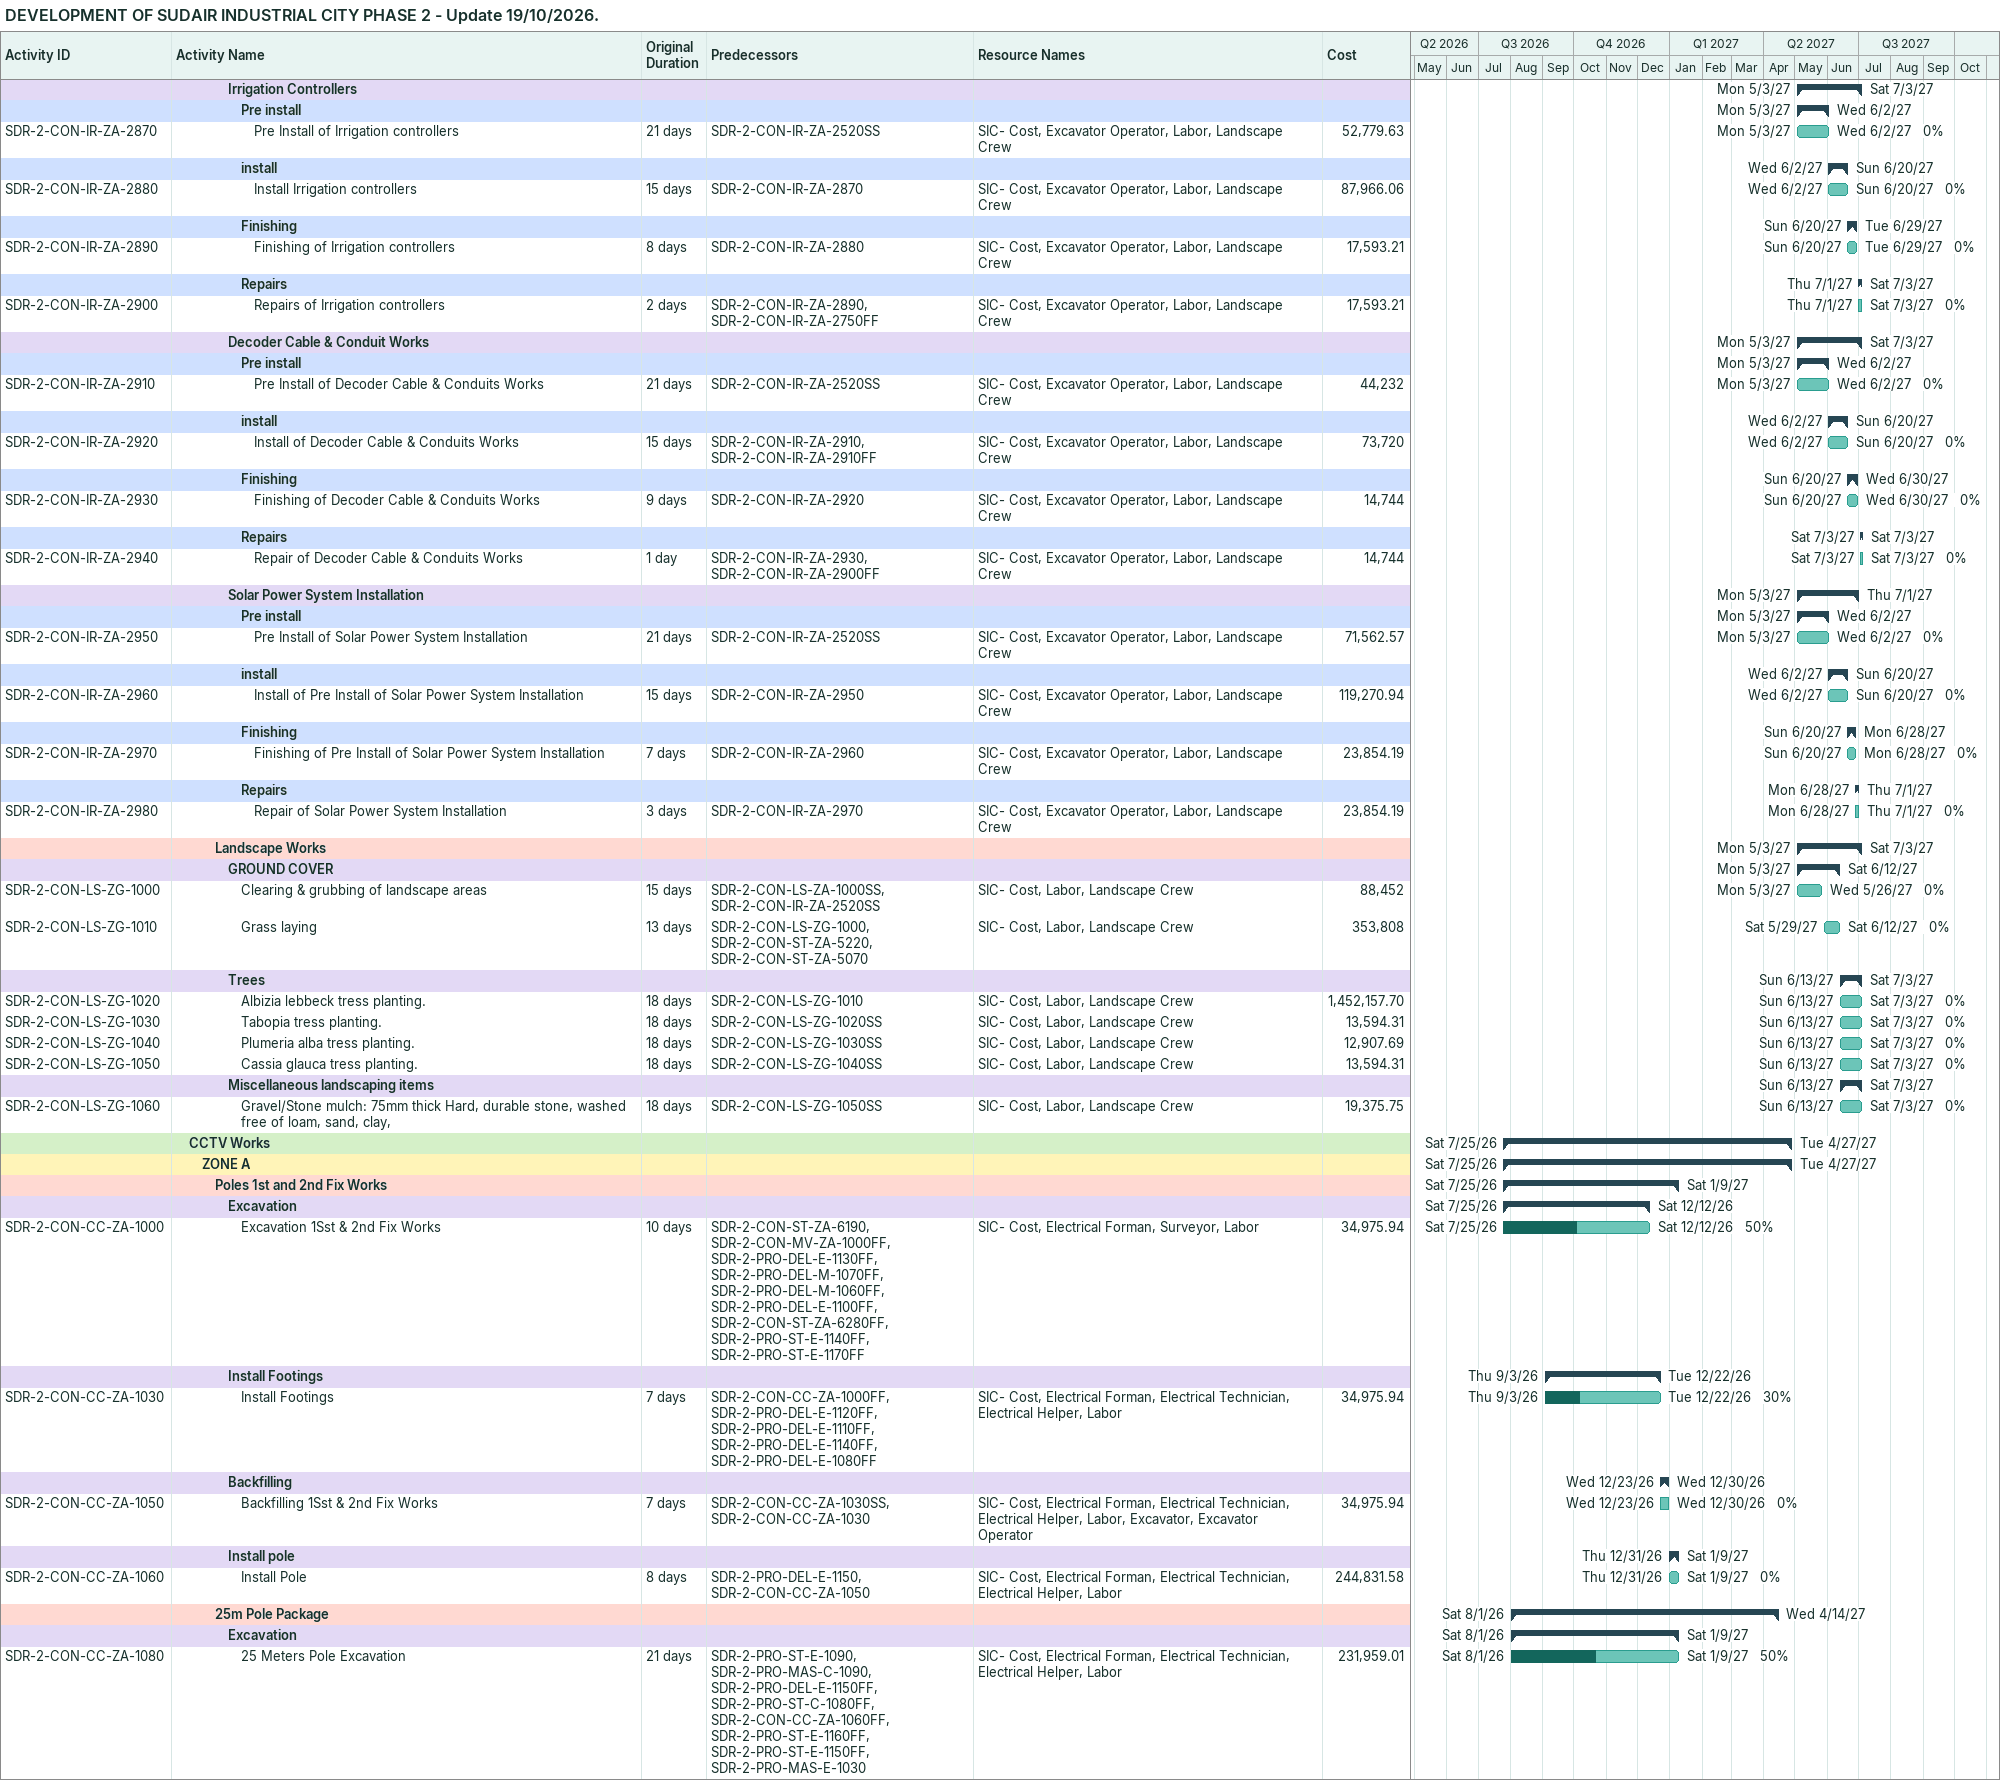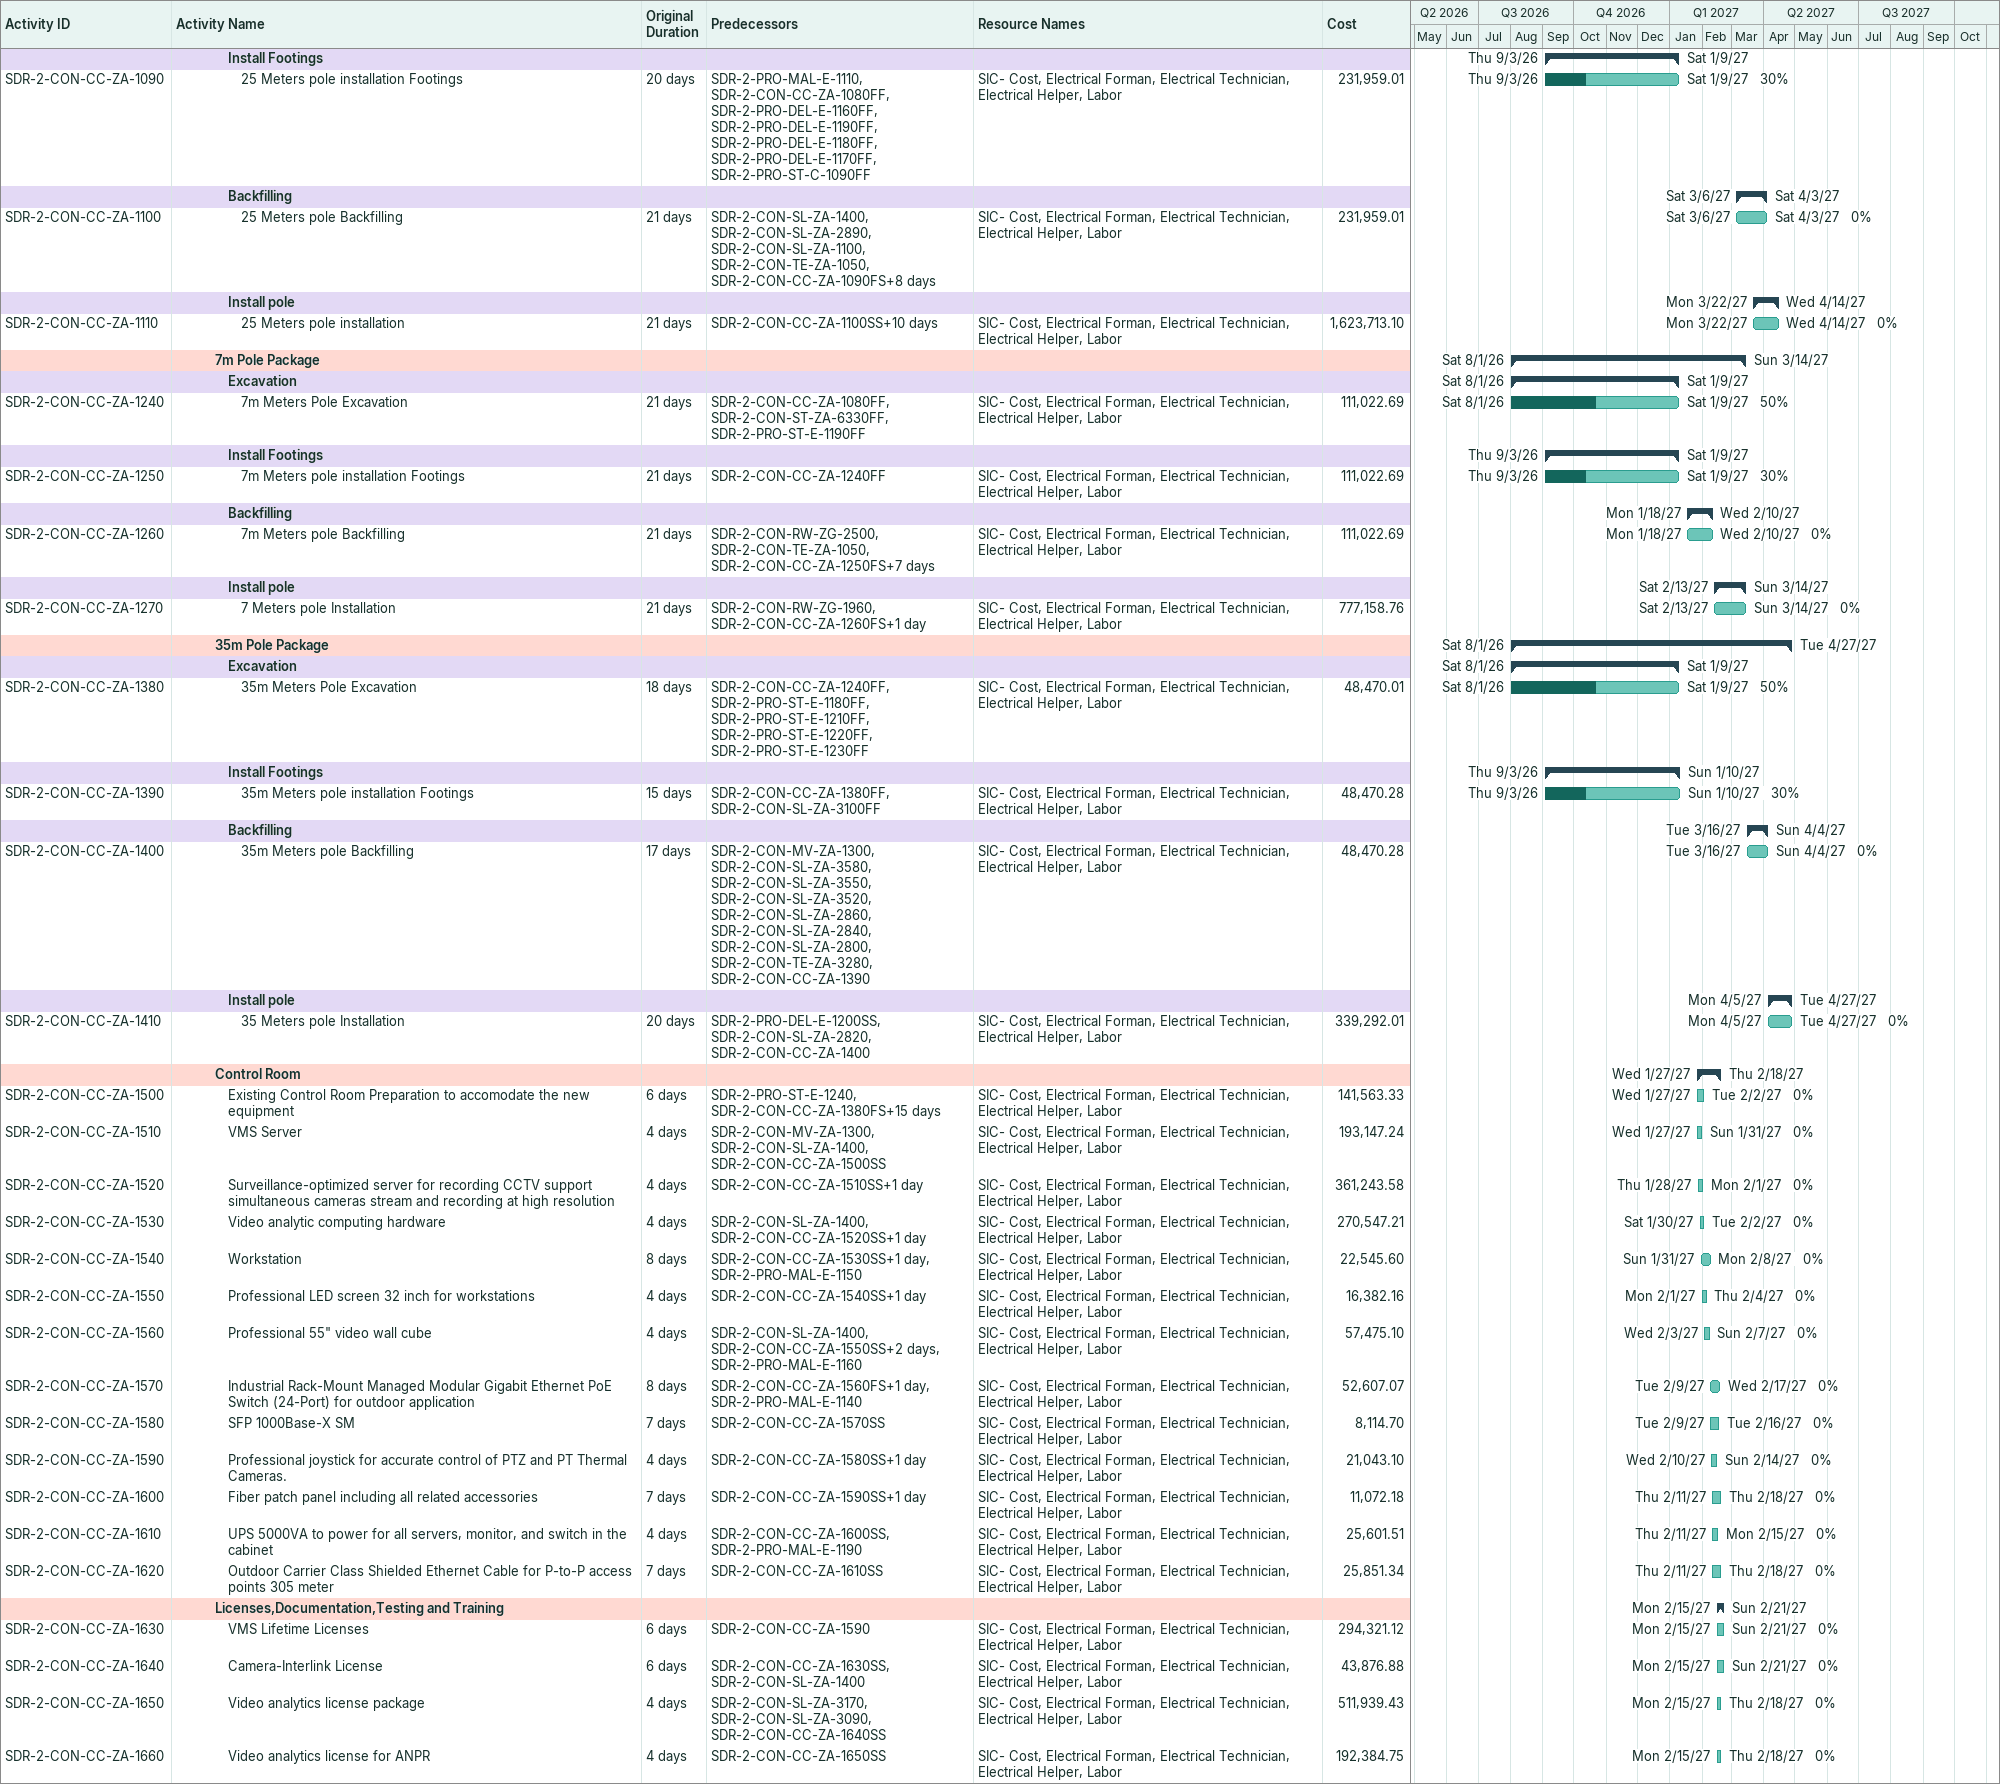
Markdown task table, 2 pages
DEVELOPMENT OF SUDAIR INDUSTRIAL CITY PHASE 2 - Update 19/10/2026.

| ID | Level | Task | Original duration | Start | Finish | Predecessors | Resources | % complete | Cost |
|---|---|---|---|---|---|---|---|---|---|
|  | 5 | **Irrigation Controllers** |  | 2027-05-03 | 2027-07-03 |  |  |  |  |
|  | 6 | **Pre install** |  | 2027-05-03 | 2027-06-02 |  |  |  |  |
| SDR-2-CON-IR-ZA-2870 | 7 | Pre Install of Irrigation controllers | 21d | 2027-05-03 | 2027-06-02 | SDR-2-CON-IR-ZA-2520SS | SIC- Cost, Excavator Operator, Labor, Landscape Crew | 0 | 52779.63 |
|  | 6 | **install** |  | 2027-06-02 | 2027-06-20 |  |  |  |  |
| SDR-2-CON-IR-ZA-2880 | 7 | Install Irrigation controllers | 15d | 2027-06-02 | 2027-06-20 | SDR-2-CON-IR-ZA-2870 | SIC- Cost, Excavator Operator, Labor, Landscape Crew | 0 | 87966.06 |
|  | 6 | **Finishing** |  | 2027-06-20 | 2027-06-29 |  |  |  |  |
| SDR-2-CON-IR-ZA-2890 | 7 | Finishing of Irrigation controllers | 8d | 2027-06-20 | 2027-06-29 | SDR-2-CON-IR-ZA-2880 | SIC- Cost, Excavator Operator, Labor, Landscape Crew | 0 | 17593.21 |
|  | 6 | **Repairs** |  | 2027-07-01 | 2027-07-03 |  |  |  |  |
| SDR-2-CON-IR-ZA-2900 | 7 | Repairs of Irrigation controllers | 2d | 2027-07-01 | 2027-07-03 | SDR-2-CON-IR-ZA-2890, SDR-2-CON-IR-ZA-2750FF | SIC- Cost, Excavator Operator, Labor, Landscape Crew | 0 | 17593.21 |
|  | 5 | **Decoder Cable & Conduit Works** |  | 2027-05-03 | 2027-07-03 |  |  |  |  |
|  | 6 | **Pre install** |  | 2027-05-03 | 2027-06-02 |  |  |  |  |
| SDR-2-CON-IR-ZA-2910 | 7 | Pre Install of Decoder Cable & Conduits Works | 21d | 2027-05-03 | 2027-06-02 | SDR-2-CON-IR-ZA-2520SS | SIC- Cost, Excavator Operator, Labor, Landscape Crew | 0 | 44232 |
|  | 6 | **install** |  | 2027-06-02 | 2027-06-20 |  |  |  |  |
| SDR-2-CON-IR-ZA-2920 | 7 | Install of Decoder Cable & Conduits Works | 15d | 2027-06-02 | 2027-06-20 | SDR-2-CON-IR-ZA-2910, SDR-2-CON-IR-ZA-2910FF | SIC- Cost, Excavator Operator, Labor, Landscape Crew | 0 | 73720 |
|  | 6 | **Finishing** |  | 2027-06-20 | 2027-06-30 |  |  |  |  |
| SDR-2-CON-IR-ZA-2930 | 7 | Finishing of Decoder Cable & Conduits Works | 9d | 2027-06-20 | 2027-06-30 | SDR-2-CON-IR-ZA-2920 | SIC- Cost, Excavator Operator, Labor, Landscape Crew | 0 | 14744 |
|  | 6 | **Repairs** |  | 2027-07-03 | 2027-07-03 |  |  |  |  |
| SDR-2-CON-IR-ZA-2940 | 7 | Repair of Decoder Cable & Conduits Works | 1d | 2027-07-03 | 2027-07-03 | SDR-2-CON-IR-ZA-2930, SDR-2-CON-IR-ZA-2900FF | SIC- Cost, Excavator Operator, Labor, Landscape Crew | 0 | 14744 |
|  | 5 | **Solar Power System Installation** |  | 2027-05-03 | 2027-07-01 |  |  |  |  |
|  | 6 | **Pre install** |  | 2027-05-03 | 2027-06-02 |  |  |  |  |
| SDR-2-CON-IR-ZA-2950 | 7 | Pre Install of Solar Power System Installation | 21d | 2027-05-03 | 2027-06-02 | SDR-2-CON-IR-ZA-2520SS | SIC- Cost, Excavator Operator, Labor, Landscape Crew | 0 | 71562.57 |
|  | 6 | **install** |  | 2027-06-02 | 2027-06-20 |  |  |  |  |
| SDR-2-CON-IR-ZA-2960 | 7 | Install of Pre Install of Solar Power System Installation | 15d | 2027-06-02 | 2027-06-20 | SDR-2-CON-IR-ZA-2950 | SIC- Cost, Excavator Operator, Labor, Landscape Crew | 0 | 119270.94 |
|  | 6 | **Finishing** |  | 2027-06-20 | 2027-06-28 |  |  |  |  |
| SDR-2-CON-IR-ZA-2970 | 7 | Finishing of Pre Install of Solar Power System Installation | 7d | 2027-06-20 | 2027-06-28 | SDR-2-CON-IR-ZA-2960 | SIC- Cost, Excavator Operator, Labor, Landscape Crew | 0 | 23854.19 |
|  | 6 | **Repairs** |  | 2027-06-28 | 2027-07-01 |  |  |  |  |
| SDR-2-CON-IR-ZA-2980 | 7 | Repair of Solar Power System Installation | 3d | 2027-06-28 | 2027-07-01 | SDR-2-CON-IR-ZA-2970 | SIC- Cost, Excavator Operator, Labor, Landscape Crew | 0 | 23854.19 |
|  | 4 | **Landscape Works** |  | 2027-05-03 | 2027-07-03 |  |  |  |  |
|  | 5 | **GROUND COVER** |  | 2027-05-03 | 2027-06-12 |  |  |  |  |
| SDR-2-CON-LS-ZG-1000 | 6 | Clearing & grubbing of landscape areas | 15d | 2027-05-03 | 2027-05-26 | SDR-2-CON-LS-ZA-1000SS, SDR-2-CON-IR-ZA-2520SS | SIC- Cost, Labor, Landscape Crew | 0 | 88452 |
| SDR-2-CON-LS-ZG-1010 | 6 | Grass laying | 13d | 2027-05-29 | 2027-06-12 | SDR-2-CON-LS-ZG-1000, SDR-2-CON-ST-ZA-5220, SDR-2-CON-ST-ZA-5070 | SIC- Cost, Labor, Landscape Crew | 0 | 353808 |
|  | 5 | **Trees** |  | 2027-06-13 | 2027-07-03 |  |  |  |  |
| SDR-2-CON-LS-ZG-1020 | 6 | Albizia lebbeck tress planting. | 18d | 2027-06-13 | 2027-07-03 | SDR-2-CON-LS-ZG-1010 | SIC- Cost, Labor, Landscape Crew | 0 | 1452157.70 |
| SDR-2-CON-LS-ZG-1030 | 6 | Tabopia tress planting. | 18d | 2027-06-13 | 2027-07-03 | SDR-2-CON-LS-ZG-1020SS | SIC- Cost, Labor, Landscape Crew | 0 | 13594.31 |
| SDR-2-CON-LS-ZG-1040 | 6 | Plumeria alba tress planting. | 18d | 2027-06-13 | 2027-07-03 | SDR-2-CON-LS-ZG-1030SS | SIC- Cost, Labor, Landscape Crew | 0 | 12907.69 |
| SDR-2-CON-LS-ZG-1050 | 6 | Cassia glauca tress planting. | 18d | 2027-06-13 | 2027-07-03 | SDR-2-CON-LS-ZG-1040SS | SIC- Cost, Labor, Landscape Crew | 0 | 13594.31 |
|  | 5 | **Miscellaneous landscaping items** |  | 2027-06-13 | 2027-07-03 |  |  |  |  |
| SDR-2-CON-LS-ZG-1060 | 6 | Gravel/Stone mulch: 75mm thick Hard, durable stone, washed free of loam, sand, clay, | 18d | 2027-06-13 | 2027-07-03 | SDR-2-CON-LS-ZG-1050SS | SIC- Cost, Labor, Landscape Crew | 0 | 19375.75 |
|  | 2 | **CCTV Works** |  | 2026-07-25 | 2027-04-27 |  |  |  |  |
|  | 3 | **ZONE A** |  | 2026-07-25 | 2027-04-27 |  |  |  |  |
|  | 4 | **Poles 1st and 2nd Fix Works** |  | 2026-07-25 | 2027-01-09 |  |  |  |  |
|  | 5 | **Excavation** |  | 2026-07-25 | 2026-12-12 |  |  |  |  |
| SDR-2-CON-CC-ZA-1000 | 6 | Excavation 1Sst & 2nd Fix Works | 10d | 2026-07-25 | 2026-12-12 | SDR-2-CON-ST-ZA-6190, SDR-2-CON-MV-ZA-1000FF, SDR-2-PRO-DEL-E-1130FF, SDR-2-PRO-DEL-M-1070FF, SDR-2-PRO-DEL-M-1060FF, SDR-2-PRO-DEL-E-1100FF, SDR-2-CON-ST-ZA-6280FF, SDR-2-PRO-ST-E-1140FF, SDR-2-PRO-ST-E-1170FF | SIC- Cost, Electrical Forman, Surveyor, Labor | 50 | 34975.94 |
|  | 5 | **Install Footings** |  | 2026-09-03 | 2026-12-22 |  |  |  |  |
| SDR-2-CON-CC-ZA-1030 | 6 | Install Footings | 7d | 2026-09-03 | 2026-12-22 | SDR-2-CON-CC-ZA-1000FF, SDR-2-PRO-DEL-E-1120FF, SDR-2-PRO-DEL-E-1110FF, SDR-2-PRO-DEL-E-1140FF, SDR-2-PRO-DEL-E-1080FF | SIC- Cost, Electrical Forman, Electrical Technician, Electrical Helper, Labor | 30 | 34975.94 |
|  | 5 | **Backfilling** |  | 2026-12-23 | 2026-12-30 |  |  |  |  |
| SDR-2-CON-CC-ZA-1050 | 6 | Backfilling 1Sst & 2nd Fix Works | 7d | 2026-12-23 | 2026-12-30 | SDR-2-CON-CC-ZA-1030SS, SDR-2-CON-CC-ZA-1030 | SIC- Cost, Electrical Forman, Electrical Technician, Electrical Helper, Labor, Excavator, Excavator Operator | 0 | 34975.94 |
|  | 5 | **Install pole** |  | 2026-12-31 | 2027-01-09 |  |  |  |  |
| SDR-2-CON-CC-ZA-1060 | 6 | Install Pole | 8d | 2026-12-31 | 2027-01-09 | SDR-2-PRO-DEL-E-1150, SDR-2-CON-CC-ZA-1050 | SIC- Cost, Electrical Forman, Electrical Technician, Electrical Helper, Labor | 0 | 244831.58 |
|  | 4 | **25m Pole Package** |  | 2026-08-01 | 2027-04-14 |  |  |  |  |
|  | 5 | **Excavation** |  | 2026-08-01 | 2027-01-09 |  |  |  |  |
| SDR-2-CON-CC-ZA-1080 | 6 | 25 Meters Pole Excavation | 21d | 2026-08-01 | 2027-01-09 | SDR-2-PRO-ST-E-1090, SDR-2-PRO-MAS-C-1090, SDR-2-PRO-DEL-E-1150FF, SDR-2-PRO-ST-C-1080FF, SDR-2-CON-CC-ZA-1060FF, SDR-2-PRO-ST-E-1160FF, SDR-2-PRO-ST-E-1150FF, SDR-2-PRO-MAS-E-1030 | SIC- Cost, Electrical Forman, Electrical Technician, Electrical Helper, Labor | 50 | 231959.01 |
|  | 5 | **Install Footings** |  | 2026-09-03 | 2027-01-09 |  |  |  |  |
| SDR-2-CON-CC-ZA-1090 | 6 | 25 Meters pole installation Footings | 20d | 2026-09-03 | 2027-01-09 | SDR-2-PRO-MAL-E-1110, SDR-2-CON-CC-ZA-1080FF, SDR-2-PRO-DEL-E-1160FF, SDR-2-PRO-DEL-E-1190FF, SDR-2-PRO-DEL-E-1180FF, SDR-2-PRO-DEL-E-1170FF, SDR-2-PRO-ST-C-1090FF | SIC- Cost, Electrical Forman, Electrical Technician, Electrical Helper, Labor | 30 | 231959.01 |
|  | 5 | **Backfilling** |  | 2027-03-06 | 2027-04-03 |  |  |  |  |
| SDR-2-CON-CC-ZA-1100 | 6 | 25 Meters pole Backfilling | 21d | 2027-03-06 | 2027-04-03 | SDR-2-CON-SL-ZA-1400, SDR-2-CON-SL-ZA-2890, SDR-2-CON-SL-ZA-1100, SDR-2-CON-TE-ZA-1050, SDR-2-CON-CC-ZA-1090FS+8d | SIC- Cost, Electrical Forman, Electrical Technician, Electrical Helper, Labor | 0 | 231959.01 |
|  | 5 | **Install pole** |  | 2027-03-22 | 2027-04-14 |  |  |  |  |
| SDR-2-CON-CC-ZA-1110 | 6 | 25 Meters pole installation | 21d | 2027-03-22 | 2027-04-14 | SDR-2-CON-CC-ZA-1100SS+10d | SIC- Cost, Electrical Forman, Electrical Technician, Electrical Helper, Labor | 0 | 1623713.10 |
|  | 4 | **7m Pole Package** |  | 2026-08-01 | 2027-03-14 |  |  |  |  |
|  | 5 | **Excavation** |  | 2026-08-01 | 2027-01-09 |  |  |  |  |
| SDR-2-CON-CC-ZA-1240 | 6 | 7m Meters Pole Excavation | 21d | 2026-08-01 | 2027-01-09 | SDR-2-CON-CC-ZA-1080FF, SDR-2-CON-ST-ZA-6330FF, SDR-2-PRO-ST-E-1190FF | SIC- Cost, Electrical Forman, Electrical Technician, Electrical Helper, Labor | 50 | 111022.69 |
|  | 5 | **Install Footings** |  | 2026-09-03 | 2027-01-09 |  |  |  |  |
| SDR-2-CON-CC-ZA-1250 | 6 | 7m Meters pole installation Footings | 21d | 2026-09-03 | 2027-01-09 | SDR-2-CON-CC-ZA-1240FF | SIC- Cost, Electrical Forman, Electrical Technician, Electrical Helper, Labor | 30 | 111022.69 |
|  | 5 | **Backfilling** |  | 2027-01-18 | 2027-02-10 |  |  |  |  |
| SDR-2-CON-CC-ZA-1260 | 6 | 7m Meters pole Backfilling | 21d | 2027-01-18 | 2027-02-10 | SDR-2-CON-RW-ZG-2500, SDR-2-CON-TE-ZA-1050, SDR-2-CON-CC-ZA-1250FS+7d | SIC- Cost, Electrical Forman, Electrical Technician, Electrical Helper, Labor | 0 | 111022.69 |
|  | 5 | **Install pole** |  | 2027-02-13 | 2027-03-14 |  |  |  |  |
| SDR-2-CON-CC-ZA-1270 | 6 | 7 Meters pole Installation | 21d | 2027-02-13 | 2027-03-14 | SDR-2-CON-RW-ZG-1960, SDR-2-CON-CC-ZA-1260FS+1d | SIC- Cost, Electrical Forman, Electrical Technician, Electrical Helper, Labor | 0 | 777158.76 |
|  | 4 | **35m Pole Package** |  | 2026-08-01 | 2027-04-27 |  |  |  |  |
|  | 5 | **Excavation** |  | 2026-08-01 | 2027-01-09 |  |  |  |  |
| SDR-2-CON-CC-ZA-1380 | 6 | 35m Meters Pole Excavation | 18d | 2026-08-01 | 2027-01-09 | SDR-2-CON-CC-ZA-1240FF, SDR-2-PRO-ST-E-1180FF, SDR-2-PRO-ST-E-1210FF, SDR-2-PRO-ST-E-1220FF, SDR-2-PRO-ST-E-1230FF | SIC- Cost, Electrical Forman, Electrical Technician, Electrical Helper, Labor | 50 | 48470.01 |
|  | 5 | **Install Footings** |  | 2026-09-03 | 2027-01-10 |  |  |  |  |
| SDR-2-CON-CC-ZA-1390 | 6 | 35m Meters pole installation Footings | 15d | 2026-09-03 | 2027-01-10 | SDR-2-CON-CC-ZA-1380FF, SDR-2-CON-SL-ZA-3100FF | SIC- Cost, Electrical Forman, Electrical Technician, Electrical Helper, Labor | 30 | 48470.28 |
|  | 5 | **Backfilling** |  | 2027-03-16 | 2027-04-04 |  |  |  |  |
| SDR-2-CON-CC-ZA-1400 | 6 | 35m Meters pole Backfilling | 17d | 2027-03-16 | 2027-04-04 | SDR-2-CON-MV-ZA-1300, SDR-2-CON-SL-ZA-3580, SDR-2-CON-SL-ZA-3550, SDR-2-CON-SL-ZA-3520, SDR-2-CON-SL-ZA-2860, SDR-2-CON-SL-ZA-2840, SDR-2-CON-SL-ZA-2800, SDR-2-CON-TE-ZA-3280, SDR-2-CON-CC-ZA-1390 | SIC- Cost, Electrical Forman, Electrical Technician, Electrical Helper, Labor | 0 | 48470.28 |
|  | 5 | **Install pole** |  | 2027-04-05 | 2027-04-27 |  |  |  |  |
| SDR-2-CON-CC-ZA-1410 | 6 | 35 Meters pole Installation | 20d | 2027-04-05 | 2027-04-27 | SDR-2-PRO-DEL-E-1200SS, SDR-2-CON-SL-ZA-2820, SDR-2-CON-CC-ZA-1400 | SIC- Cost, Electrical Forman, Electrical Technician, Electrical Helper, Labor | 0 | 339292.01 |
|  | 4 | **Control Room** |  | 2027-01-27 | 2027-02-18 |  |  |  |  |
| SDR-2-CON-CC-ZA-1500 | 5 | Existing Control Room Preparation to accomodate the new equipment | 6d | 2027-01-27 | 2027-02-02 | SDR-2-PRO-ST-E-1240, SDR-2-CON-CC-ZA-1380FS+15d | SIC- Cost, Electrical Forman, Electrical Technician, Electrical Helper, Labor | 0 | 141563.33 |
| SDR-2-CON-CC-ZA-1510 | 5 | VMS Server | 4d | 2027-01-27 | 2027-01-31 | SDR-2-CON-MV-ZA-1300, SDR-2-CON-SL-ZA-1400, SDR-2-CON-CC-ZA-1500SS | SIC- Cost, Electrical Forman, Electrical Technician, Electrical Helper, Labor | 0 | 193147.24 |
| SDR-2-CON-CC-ZA-1520 | 5 | Surveillance-optimized server for recording CCTV support simultaneous cameras stream and recording at high resolution | 4d | 2027-01-28 | 2027-02-01 | SDR-2-CON-CC-ZA-1510SS+1d | SIC- Cost, Electrical Forman, Electrical Technician, Electrical Helper, Labor | 0 | 361243.58 |
| SDR-2-CON-CC-ZA-1530 | 5 | Video analytic computing hardware | 4d | 2027-01-30 | 2027-02-02 | SDR-2-CON-SL-ZA-1400, SDR-2-CON-CC-ZA-1520SS+1d | SIC- Cost, Electrical Forman, Electrical Technician, Electrical Helper, Labor | 0 | 270547.21 |
| SDR-2-CON-CC-ZA-1540 | 5 | Workstation | 8d | 2027-01-31 | 2027-02-08 | SDR-2-CON-CC-ZA-1530SS+1d, SDR-2-PRO-MAL-E-1150 | SIC- Cost, Electrical Forman, Electrical Technician, Electrical Helper, Labor | 0 | 22545.60 |
| SDR-2-CON-CC-ZA-1550 | 5 | Professional LED screen 32 inch for workstations | 4d | 2027-02-01 | 2027-02-04 | SDR-2-CON-CC-ZA-1540SS+1d | SIC- Cost, Electrical Forman, Electrical Technician, Electrical Helper, Labor | 0 | 16382.16 |
| SDR-2-CON-CC-ZA-1560 | 5 | Professional 55" video wall cube | 4d | 2027-02-03 | 2027-02-07 | SDR-2-CON-SL-ZA-1400, SDR-2-CON-CC-ZA-1550SS+2d, SDR-2-PRO-MAL-E-1160 | SIC- Cost, Electrical Forman, Electrical Technician, Electrical Helper, Labor | 0 | 57475.10 |
| SDR-2-CON-CC-ZA-1570 | 5 | Industrial Rack-Mount Managed Modular Gigabit Ethernet PoE Switch (24-Port) for outdoor application | 8d | 2027-02-09 | 2027-02-17 | SDR-2-CON-CC-ZA-1560FS+1d, SDR-2-PRO-MAL-E-1140 | SIC- Cost, Electrical Forman, Electrical Technician, Electrical Helper, Labor | 0 | 52607.07 |
| SDR-2-CON-CC-ZA-1580 | 5 | SFP 1000Base-X SM | 7d | 2027-02-09 | 2027-02-16 | SDR-2-CON-CC-ZA-1570SS | SIC- Cost, Electrical Forman, Electrical Technician, Electrical Helper, Labor | 0 | 8114.70 |
| SDR-2-CON-CC-ZA-1590 | 5 | Professional joystick for accurate control of PTZ and PT Thermal Cameras. | 4d | 2027-02-10 | 2027-02-14 | SDR-2-CON-CC-ZA-1580SS+1d | SIC- Cost, Electrical Forman, Electrical Technician, Electrical Helper, Labor | 0 | 21043.10 |
| SDR-2-CON-CC-ZA-1600 | 5 | Fiber patch panel including all related accessories | 7d | 2027-02-11 | 2027-02-18 | SDR-2-CON-CC-ZA-1590SS+1d | SIC- Cost, Electrical Forman, Electrical Technician, Electrical Helper, Labor | 0 | 11072.18 |
| SDR-2-CON-CC-ZA-1610 | 5 | UPS 5000VA to power for all servers, monitor, and switch in the cabinet | 4d | 2027-02-11 | 2027-02-15 | SDR-2-CON-CC-ZA-1600SS, SDR-2-PRO-MAL-E-1190 | SIC- Cost, Electrical Forman, Electrical Technician, Electrical Helper, Labor | 0 | 25601.51 |
| SDR-2-CON-CC-ZA-1620 | 5 | Outdoor Carrier Class Shielded Ethernet Cable for P-to-P access points 305 meter | 7d | 2027-02-11 | 2027-02-18 | SDR-2-CON-CC-ZA-1610SS | SIC- Cost, Electrical Forman, Electrical Technician, Electrical Helper, Labor | 0 | 25851.34 |
|  | 4 | **Licenses,Documentation,Testing and Training** |  | 2027-02-15 | 2027-02-21 |  |  |  |  |
| SDR-2-CON-CC-ZA-1630 | 5 | VMS Lifetime Licenses | 6d | 2027-02-15 | 2027-02-21 | SDR-2-CON-CC-ZA-1590 | SIC- Cost, Electrical Forman, Electrical Technician, Electrical Helper, Labor | 0 | 294321.12 |
| SDR-2-CON-CC-ZA-1640 | 5 | Camera-Interlink License | 6d | 2027-02-15 | 2027-02-21 | SDR-2-CON-CC-ZA-1630SS, SDR-2-CON-SL-ZA-1400 | SIC- Cost, Electrical Forman, Electrical Technician, Electrical Helper, Labor | 0 | 43876.88 |
| SDR-2-CON-CC-ZA-1650 | 5 | Video analytics license package | 4d | 2027-02-15 | 2027-02-18 | SDR-2-CON-SL-ZA-3170, SDR-2-CON-SL-ZA-3090, SDR-2-CON-CC-ZA-1640SS | SIC- Cost, Electrical Forman, Electrical Technician, Electrical Helper, Labor | 0 | 511939.43 |
| SDR-2-CON-CC-ZA-1660 | 5 | Video analytics license for ANPR | 4d | 2027-02-15 | 2027-02-18 | SDR-2-CON-CC-ZA-1650SS | SIC- Cost, Electrical Forman, Electrical Technician, Electrical Helper, Labor | 0 | 192384.75 |
